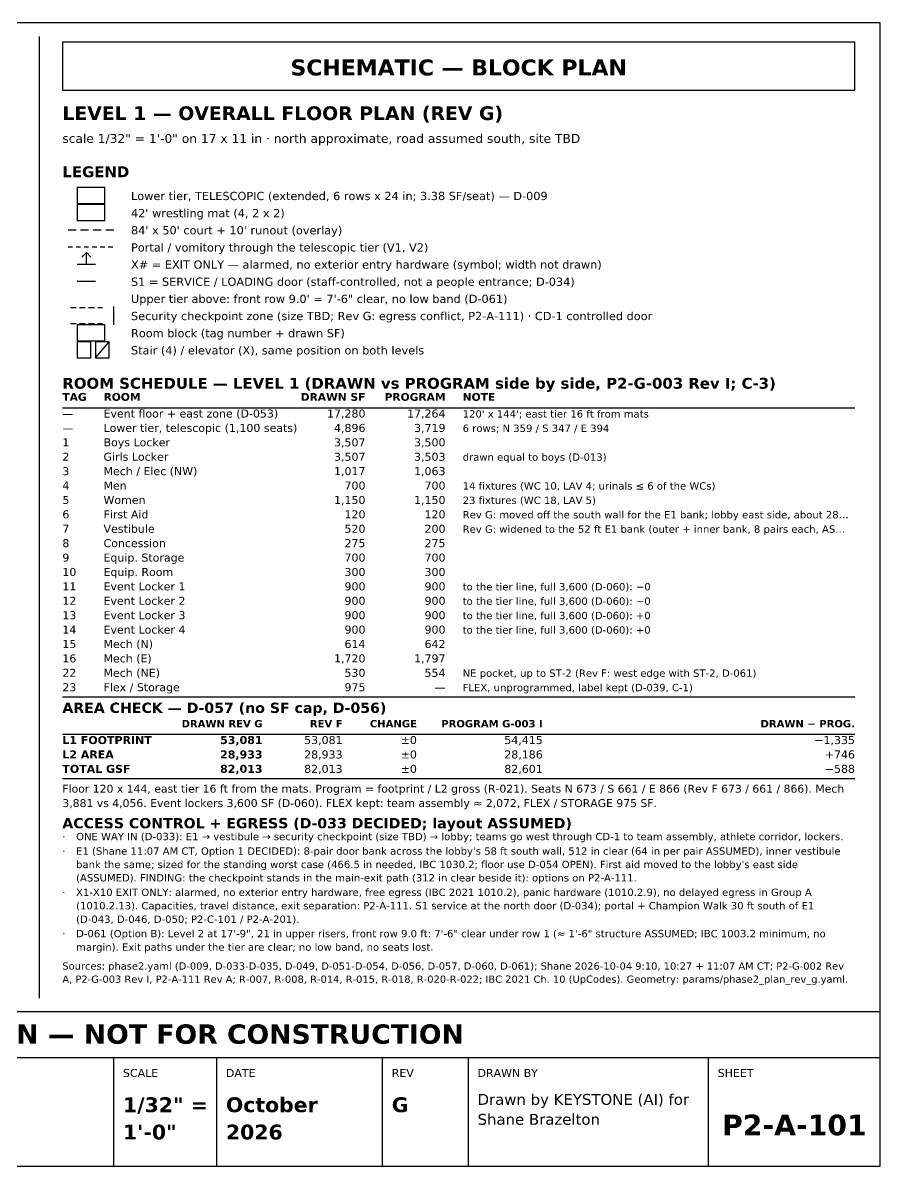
# Model space of a CAD drawing. Header units: inches. Extents: x 0.5 to 16.5, y 0.5 to 10.5.
# Drawn here: x 9 to 16.5, y 0.5 to 10.5 of the extents above; entities that cross this region are included whole.
import ezdxf
from ezdxf.enums import TextEntityAlignment as Align

# ---------------------------------------------------------------- set-up
doc = ezdxf.new("R2010")
doc.units = ezdxf.units.IN
doc.header["$MEASUREMENT"] = 0
for name, color, linetype in [('A-ANNO-TABL', 7, 'Continuous'), ('A-ANNO-TEXT', 7, 'Continuous'), ('G-ANNO-TTLB', 7, 'Continuous')]:
    doc.layers.add(name, color=color, linetype=linetype)
doc.styles.add('KS-BOLD', font='DejaVuSans-Bold.ttf')
doc.styles.add('KS-REG', font='DejaVuSans.ttf')

msp = doc.modelspace()

# ---------------------------------------------------------------- linework, layer by layer
at = {"layer": 'A-ANNO-TABL'}
for p, q in [((9.35, 7.134), (16.28, 7.134)), ((9.35, 4.604), (16.28, 4.604)), ((9.35, 4.278), (16.28, 4.278)), ((9.35, 3.89), (16.28, 3.89))]:
    msp.add_line(p, q, dxfattribs=at)
at = {"layer": 'A-ANNO-TEXT'}
for p, q in [((9.15, 1.97), (9.15, 10.38)), ((9.4, 8.69), (9.47, 8.69)), ((9.51, 8.69), (9.58, 8.69)), ((9.62, 8.69), (9.69, 8.69)), ((9.73, 8.69), (9.8, 8.69)), ((9.4, 8.54), (9.44, 8.54)), ((9.47, 8.54), (9.51, 8.54)), ((9.54, 8.54), (9.58, 8.54)), ((9.61, 8.54), (9.65, 8.54)), ((9.68, 8.54), (9.72, 8.54)), ((9.75, 8.54), (9.79, 8.54)), ((9.56, 8.49), (9.52, 8.45)), ((9.56, 8.39), (9.56, 8.49)), ((9.56, 8.49), (9.6, 8.45)), ((9.48, 8.39), (9.64, 8.39)), ((9.48, 8.24), (9.64, 8.24)), ((9.42, 8.01), (9.47, 8.01)), ((9.5, 8.01), (9.55, 8.01)), ((9.58, 8.01), (9.63, 8.01)), ((9.66, 8.01), (9.7, 8.01)), ((9.8, 7.86), (9.8, 8.02)), ((9.42, 7.87), (9.47, 7.87)), ((9.5, 7.87), (9.55, 7.87)), ((9.58, 7.87), (9.63, 7.87)), ((9.66, 7.87), (9.7, 7.87)), ((9.64, 7.57), (9.76, 7.71))]:
    msp.add_line(p, q, dxfattribs=at)
for points in [[(9.35, 9.91), (16.28, 9.91), (16.28, 10.33), (9.35, 10.33)], [(9.48, 8.92), (9.72, 8.92), (9.72, 9.06), (9.48, 9.06)], [(9.48, 8.77), (9.72, 8.77), (9.72, 8.91), (9.48, 8.91)], [(9.48, 7.72), (9.72, 7.72), (9.72, 7.86), (9.48, 7.86)], [(9.48, 7.57), (9.6, 7.57), (9.6, 7.71), (9.48, 7.71)], [(9.64, 7.57), (9.76, 7.57), (9.76, 7.71), (9.64, 7.71)]]:
    msp.add_lwpolyline(points, close=True, dxfattribs=at)
at = {"layer": 'G-ANNO-TTLB'}
for p, q in [((0.5, 1.45), (16.5, 1.45)), ((9.8, 0.5), (9.8, 1.45)), ((10.7, 0.5), (10.7, 1.45)), ((12.15, 0.5), (12.15, 1.45)), ((12.9, 0.5), (12.9, 1.45)), ((15, 0.5), (15, 1.45))]:
    msp.add_line(p, q, dxfattribs=at)
for points in [[(0.5, 0.5), (16.5, 0.5), (16.5, 10.5), (0.5, 10.5)], [(0.5, 1.45), (16.5, 1.45), (16.5, 1.85), (0.5, 1.85)]]:
    msp.add_lwpolyline(points, close=True, dxfattribs=at)

# ---------------------------------------------------------------- texts
at = {"layer": 'A-ANNO-TABL'}
for s, height, style, p in [('TAG', 0.068, 'KS-BOLD', (9.35, 7.194)), ('ROOM', 0.068, 'KS-BOLD', (9.71, 7.194)), ('NOTE', 0.068, 'KS-BOLD', (12.85, 7.194)), ('Event floor + east zone (D-053)', 0.07, 'KS-REG', (9.71, 7.048)), ("120' x 144'; east tier 16 ft from mats", 0.064, 'KS-REG', (12.85, 7.048)), ('—', 0.07, 'KS-REG', (9.35, 7.048)), ('—', 0.07, 'KS-REG', (9.35, 6.922)), ('Lower tier, telescopic (1,100 seats)', 0.07, 'KS-REG', (9.71, 6.922)), ('6 rows; N 359 / S 347 / E 394', 0.064, 'KS-REG', (12.85, 6.922)), ('1', 0.07, 'KS-REG', (9.35, 6.796)), ('Boys Locker', 0.07, 'KS-REG', (9.71, 6.796)), ('2', 0.07, 'KS-REG', (9.35, 6.67)), ('Girls Locker', 0.07, 'KS-REG', (9.71, 6.67)), ('drawn equal to boys (D-013)', 0.064, 'KS-REG', (12.85, 6.67)), ('3', 0.07, 'KS-REG', (9.35, 6.544)), ('Mech / Elec (NW)', 0.07, 'KS-REG', (9.71, 6.544)), ('4', 0.07, 'KS-REG', (9.35, 6.418)), ('Men', 0.07, 'KS-REG', (9.71, 6.418)), ('14 fixtures (WC 10, LAV 4; urinals ≤ 6 of the WCs)', 0.064, 'KS-REG', (12.85, 6.418)), ('5', 0.07, 'KS-REG', (9.35, 6.292)), ('Women', 0.07, 'KS-REG', (9.71, 6.292)), ('23 fixtures (WC 18, LAV 5)', 0.064, 'KS-REG', (12.85, 6.292)), ('6', 0.07, 'KS-REG', (9.35, 6.166)), ('First Aid', 0.07, 'KS-REG', (9.71, 6.166)), ('Rev G: moved off the south wall for the E1 bank; lobby east side, about 28…', 0.064, 'KS-REG', (12.85, 6.166)), ('7', 0.07, 'KS-REG', (9.35, 6.04)), ('Vestibule', 0.07, 'KS-REG', (9.71, 6.04)), ('Rev G: widened to the 52 ft E1 bank (outer + inner bank, 8 pairs each, AS…', 0.064, 'KS-REG', (12.85, 6.04)), ('8', 0.07, 'KS-REG', (9.35, 5.914)), ('Concession', 0.07, 'KS-REG', (9.71, 5.914)), ('9', 0.07, 'KS-REG', (9.35, 5.788)), ('Equip. Storage', 0.07, 'KS-REG', (9.71, 5.788)), ('10', 0.07, 'KS-REG', (9.35, 5.662)), ('Equip. Room', 0.07, 'KS-REG', (9.71, 5.662)), ('11', 0.07, 'KS-REG', (9.35, 5.536)), ('Event Locker 1', 0.07, 'KS-REG', (9.71, 5.536)), ('to the tier line, full 3,600 (D-060): −0', 0.064, 'KS-REG', (12.85, 5.536)), ('12', 0.07, 'KS-REG', (9.35, 5.41)), ('Event Locker 2', 0.07, 'KS-REG', (9.71, 5.41)), ('to the tier line, full 3,600 (D-060): −0', 0.064, 'KS-REG', (12.85, 5.41)), ('13', 0.07, 'KS-REG', (9.35, 5.284)), ('Event Locker 3', 0.07, 'KS-REG', (9.71, 5.284)), ('to the tier line, full 3,600 (D-060): +0', 0.064, 'KS-REG', (12.85, 5.284)), ('14', 0.07, 'KS-REG', (9.35, 5.158)), ('Event Locker 4', 0.07, 'KS-REG', (9.71, 5.158)), ('to the tier line, full 3,600 (D-060): +0', 0.064, 'KS-REG', (12.85, 5.158)), ('15', 0.07, 'KS-REG', (9.35, 5.032)), ('Mech (N)', 0.07, 'KS-REG', (9.71, 5.032)), ('16', 0.07, 'KS-REG', (9.35, 4.906)), ('Mech (E)', 0.07, 'KS-REG', (9.71, 4.906)), ('22', 0.07, 'KS-REG', (9.35, 4.78)), ('Mech (NE)', 0.07, 'KS-REG', (9.71, 4.78)), ('NE pocket, up to ST-2 (Rev F: west edge with ST-2, D-061)', 0.064, 'KS-REG', (12.85, 4.78)), ('23', 0.07, 'KS-REG', (9.35, 4.654)), ('Flex / Storage', 0.07, 'KS-REG', (9.71, 4.654)), ('FLEX, unprogrammed, label kept (D-039, C-1)', 0.064, 'KS-REG', (12.85, 4.654)), ('L1 FOOTPRINT', 0.07, 'KS-BOLD', (9.35, 4.192)), ('L2 AREA', 0.07, 'KS-BOLD', (9.35, 4.066)), ('TOTAL GSF', 0.07, 'KS-BOLD', (9.35, 3.94))]:
    msp.add_text(s, height=height, dxfattribs=dict(at, style=style)).set_placement(p)
for s, height, style, p in [('DRAWN SF', 0.068, 'KS-BOLD', (12, 7.194)), ('PROGRAM', 0.068, 'KS-BOLD', (12.7, 7.194)), ('17,280', 0.07, 'KS-REG', (12, 7.048)), ('17,264', 0.07, 'KS-REG', (12.7, 7.048)), ('4,896', 0.07, 'KS-REG', (12, 6.922)), ('3,719', 0.07, 'KS-REG', (12.7, 6.922)), ('3,507', 0.07, 'KS-REG', (12, 6.796)), ('3,500', 0.07, 'KS-REG', (12.7, 6.796)), ('3,507', 0.07, 'KS-REG', (12, 6.67)), ('3,503', 0.07, 'KS-REG', (12.7, 6.67)), ('1,017', 0.07, 'KS-REG', (12, 6.544)), ('1,063', 0.07, 'KS-REG', (12.7, 6.544)), ('700', 0.07, 'KS-REG', (12, 6.418)), ('700', 0.07, 'KS-REG', (12.7, 6.418)), ('1,150', 0.07, 'KS-REG', (12, 6.292)), ('1,150', 0.07, 'KS-REG', (12.7, 6.292)), ('120', 0.07, 'KS-REG', (12, 6.166)), ('120', 0.07, 'KS-REG', (12.7, 6.166)), ('520', 0.07, 'KS-REG', (12, 6.04)), ('200', 0.07, 'KS-REG', (12.7, 6.04)), ('275', 0.07, 'KS-REG', (12, 5.914)), ('275', 0.07, 'KS-REG', (12.7, 5.914)), ('700', 0.07, 'KS-REG', (12, 5.788)), ('700', 0.07, 'KS-REG', (12.7, 5.788)), ('300', 0.07, 'KS-REG', (12, 5.662)), ('300', 0.07, 'KS-REG', (12.7, 5.662)), ('900', 0.07, 'KS-REG', (12, 5.536)), ('900', 0.07, 'KS-REG', (12.7, 5.536)), ('900', 0.07, 'KS-REG', (12, 5.41)), ('900', 0.07, 'KS-REG', (12.7, 5.41)), ('900', 0.07, 'KS-REG', (12, 5.284)), ('900', 0.07, 'KS-REG', (12.7, 5.284)), ('900', 0.07, 'KS-REG', (12, 5.158)), ('900', 0.07, 'KS-REG', (12.7, 5.158)), ('614', 0.07, 'KS-REG', (12, 5.032)), ('642', 0.07, 'KS-REG', (12.7, 5.032)), ('1,720', 0.07, 'KS-REG', (12, 4.906)), ('1,797', 0.07, 'KS-REG', (12.7, 4.906)), ('530', 0.07, 'KS-REG', (12, 4.78)), ('554', 0.07, 'KS-REG', (12.7, 4.78)), ('975', 0.07, 'KS-REG', (12, 4.654)), ('—', 0.07, 'KS-REG', (12.7, 4.654)), ('DRAWN REV G', 0.064, 'KS-BOLD', (11.1, 4.338)), ('REV F', 0.064, 'KS-BOLD', (11.8, 4.338)), ('CHANGE', 0.064, 'KS-BOLD', (12.45, 4.338)), ('PROGRAM G-003 I', 0.064, 'KS-BOLD', (13.55, 4.338)), ('DRAWN − PROG.', 0.064, 'KS-BOLD', (16.28, 4.338)), ('53,081', 0.07, 'KS-BOLD', (11.1, 4.192)), ('53,081', 0.07, 'KS-REG', (11.8, 4.192)), ('±0', 0.07, 'KS-REG', (12.45, 4.192)), ('54,415', 0.07, 'KS-REG', (13.55, 4.192)), ('−1,335', 0.07, 'KS-REG', (16.28, 4.192)), ('28,933', 0.07, 'KS-BOLD', (11.1, 4.066)), ('28,933', 0.07, 'KS-REG', (11.8, 4.066)), ('±0', 0.07, 'KS-REG', (12.45, 4.066)), ('28,186', 0.07, 'KS-REG', (13.55, 4.066)), ('+746', 0.07, 'KS-REG', (16.28, 4.066)), ('82,013', 0.07, 'KS-BOLD', (11.1, 3.94)), ('82,013', 0.07, 'KS-REG', (11.8, 3.94)), ('±0', 0.07, 'KS-REG', (12.45, 3.94)), ('82,601', 0.07, 'KS-REG', (13.55, 3.94)), ('−588', 0.07, 'KS-REG', (16.28, 3.94))]:
    msp.add_text(s, height=height, dxfattribs=dict(at, style=style)).set_placement(p, align=Align.RIGHT)
at = {"layer": 'A-ANNO-TEXT', "style": 'KS-BOLD'}
msp.add_text('SCHEMATIC — BLOCK PLAN', height=0.14, dxfattribs=at).set_placement((12.815, 10.04), align=Align.CENTER)
at = {"layer": 'A-ANNO-TEXT'}
for s, height, style, p in [('LEVEL 1 — OVERALL FLOOR PLAN (REV G)', 0.12, 'KS-BOLD', (9.35, 9.65)), ('scale 1/32" = 1\'-0" on 17 x 11 in · north approximate, road assumed south, site TBD', 0.078, 'KS-REG', (9.35, 9.45)), ('LEGEND', 0.095, 'KS-BOLD', (9.35, 9.15)), ('Lower tier, TELESCOPIC (extended, 6 rows x 24 in; 3.38 SF/seat) — D-009', 0.072, 'KS-REG', (9.95, 8.95)), ("42' wrestling mat (4, 2 x 2)", 0.072, 'KS-REG', (9.95, 8.8)), ("84' x 50' court + 10' runout (overlay)", 0.072, 'KS-REG', (9.95, 8.65)), ('Portal / vomitory through the telescopic tier (V1, V2)', 0.072, 'KS-REG', (9.95, 8.5)), ('X# = EXIT ONLY — alarmed, no exterior entry hardware (symbol; width not drawn)', 0.072, 'KS-REG', (9.95, 8.35)), ('S1 = SERVICE / LOADING door (staff-controlled, not a people entrance; D-034)', 0.072, 'KS-REG', (9.95, 8.2)), ('Upper tier above: front row 9.0\' = 7\'-6" clear, no low band (D-061)', 0.072, 'KS-REG', (9.95, 8.05)), ('Security checkpoint zone (size TBD; Rev G: egress conflict, P2-A-111) · CD-1 controlled door', 0.072, 'KS-REG', (9.95, 7.9)), ('Room block (tag number + drawn SF)', 0.072, 'KS-REG', (9.95, 7.75)), ('Stair (4) / elevator (X), same position on both levels', 0.072, 'KS-REG', (9.95, 7.6)), ('ROOM SCHEDULE — LEVEL 1 (DRAWN vs PROGRAM side by side, P2-G-003 Rev I; C-3)', 0.095, 'KS-BOLD', (9.35, 7.3)), ('AREA CHECK — D-057 (no SF cap, D-056)', 0.09, 'KS-BOLD', (9.35, 4.464)), ('Floor 120 x 144, east tier 16 ft from the mats. Program = footprint / L2 gross (R-021). Seats N 673 / S 661 / E 866 (Rev F 673 / 661 / 866). Mech', 0.069, 'KS-REG', (9.35, 3.767)), ('3,881 vs 4,056. Event lockers 3,600 SF (D-060). FLEX kept: team assembly ≈ 2,072, FLEX / STORAGE 975 SF.', 0.069, 'KS-REG', (9.35, 3.641)), ('ACCESS CONTROL + EGRESS (D-033 DECIDED; layout ASSUMED)', 0.09, 'KS-BOLD', (9.35, 3.455)), ('ONE WAY IN (D-033): E1 → vestibule → security checkpoint (size TBD) → lobby; teams go west through CD-1 to team assembly, athlete corridor, lockers.', 0.064, 'KS-REG', (9.47, 3.351)), ('·', 0.064, 'KS-REG', (9.35, 3.351)), ('·', 0.064, 'KS-REG', (9.35, 3.224)), ("E1 (Shane 11:07 AM CT, Option 1 DECIDED): 8-pair door bank across the lobby's 58 ft south wall, 512 in clear (64 in per pair ASSUMED), inner vestibule", 0.064, 'KS-REG', (9.47, 3.224)), ("bank the same; sized for the standing worst case (466.5 in needed, IBC 1030.2; floor use D-054 OPEN). First aid moved to the lobby's east side", 0.064, 'KS-REG', (9.47, 3.107)), ('(ASSUMED). FINDING: the checkpoint stands in the main-exit path (312 in clear beside it): options on P2-A-111.', 0.064, 'KS-REG', (9.47, 2.99)), ('X1-X10 EXIT ONLY: alarmed, no exterior entry hardware, free egress (IBC 2021 1010.2), panic hardware (1010.2.9), no delayed egress in Group A', 0.064, 'KS-REG', (9.47, 2.863)), ('·', 0.064, 'KS-REG', (9.35, 2.863)), ('(1010.2.13). Capacities, travel distance, exit separation: P2-A-111. S1 service at the north door (D-034); portal + Champion Walk 30 ft south of E1', 0.064, 'KS-REG', (9.47, 2.746)), ('(D-043, D-046, D-050; P2-C-101 / P2-A-201).', 0.064, 'KS-REG', (9.47, 2.628)), ('·', 0.064, 'KS-REG', (9.35, 2.502)), ('D-061 (Option B): Level 2 at 17\'-9", 21 in upper risers, front row 9.0 ft: 7\'-6" clear under row 1 (≈ 1\'-6" structure ASSUMED; IBC 1003.2 minimum, no', 0.064, 'KS-REG', (9.47, 2.502)), ('margin). Exit paths under the tier are clear; no low band, no seats lost.', 0.064, 'KS-REG', (9.47, 2.384)), ('Sources: phase2.yaml (D-009, D-033-D-035, D-049, D-051-D-054, D-056, D-057, D-060, D-061); Shane 2026-10-04 9:10, 10:27 + 11:07 AM CT; P2-G-002 Rev', 0.063, 'KS-REG', (9.35, 2.219)), ('A, P2-G-003 Rev I, P2-A-111 Rev A; R-007, R-008, R-014, R-015, R-018, R-020-R-022; IBC 2021 Ch. 10 (UpCodes). Geometry: params/phase2_plan_rev_g.yaml.', 0.063, 'KS-REG', (9.35, 2.104))]:
    msp.add_text(s, height=height, dxfattribs=dict(at, style=style)).set_placement(p)
at = {"layer": 'G-ANNO-TTLB', "style": 'KS-BOLD'}
for s, height, p in [('PRELIMINARY — CONCEPTUAL DESIGN — NOT FOR CONSTRUCTION', 0.17, (8.5, 1.57)), ('P2-A-101', 0.18, (15.75, 0.77))]:
    msp.add_text(s, height=height, dxfattribs=at).set_placement(p, align=Align.CENTER)
at = {"layer": 'G-ANNO-TTLB'}
for s, height, style, p in [('SCALE', 0.07, 'KS-REG', (9.88, 1.28)), ('DATE', 0.07, 'KS-REG', (10.78, 1.28)), ('REV', 0.07, 'KS-REG', (12.23, 1.28)), ('DRAWN BY', 0.07, 'KS-REG', (12.98, 1.28)), ('SHEET', 0.07, 'KS-REG', (15.08, 1.28)), ('1/32" =', 0.13, 'KS-BOLD', (9.88, 0.972)), ('October', 0.13, 'KS-BOLD', (10.78, 0.972)), ('G', 0.13, 'KS-BOLD', (12.23, 0.972)), ('Drawn by KEYSTONE (AI) for', 0.095, 'KS-REG', (12.98, 1.036)), ('Shane Brazelton', 0.095, 'KS-REG', (12.98, 0.862)), ('1\'-0"', 0.13, 'KS-BOLD', (9.88, 0.733)), ('2026', 0.13, 'KS-BOLD', (10.78, 0.733))]:
    msp.add_text(s, height=height, dxfattribs=dict(at, style=style)).set_placement(p)

doc.saveas('drawing.dxf')
